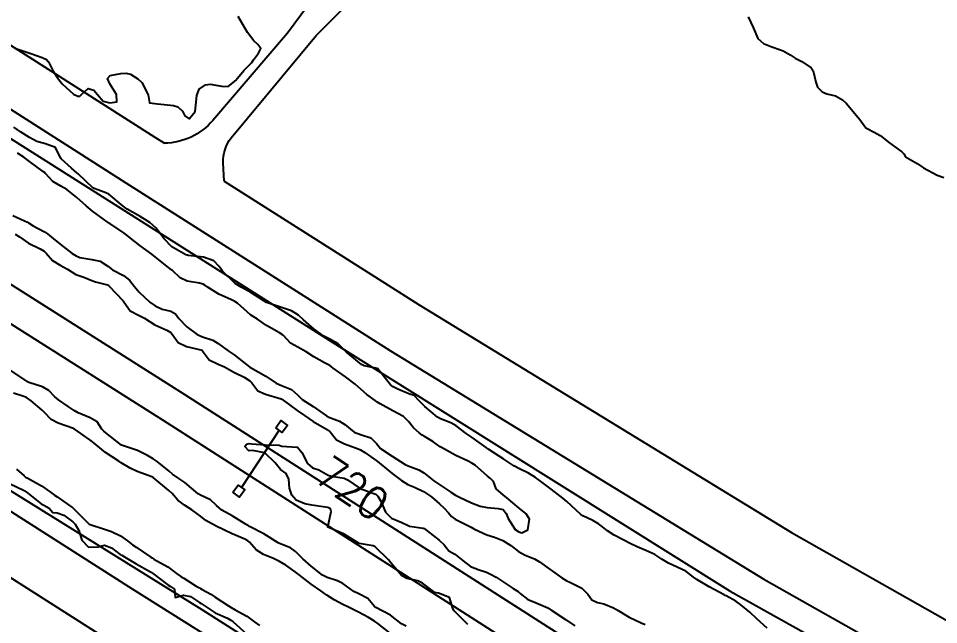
# Model space of a CAD drawing. Header units: metres. Extents: x 307586 to 320046, y 7427249 to 7434250.
# Drawn here: x 311804.5 to 311920.1, y 7431992 to 7432068.1 of the extents above; entities that cross this region are included whole.
import ezdxf
from ezdxf.enums import TextEntityAlignment as Align

# ---------------------------------------------------------------- set-up
doc = ezdxf.new("R2010")
doc.units = ezdxf.units.M
doc.header["$MEASUREMENT"] = 0
for name, color, linetype in [('Cotas', 45, 'Continuous'), ('Curvas de Nivel 1m', 11, 'Continuous'), ('Curvas de Nivel 5m', 15, 'Continuous'), ('Divisa', 42, 'FENCELINE2'), ('Linha Férrea', 20, 'Continuous'), ('Portico', 45, 'Continuous'), ('Vias Primárias', 230, 'Continuous'), ('Vias Secundárias', 230, 'Continuous')]:
    doc.layers.add(name, color=color, linetype=linetype)
doc.styles.add('Style-STANDARD', font='STANDARD.shx')
doc.linetypes.add('FENCELINE2', pattern='A,0.25,-0.1,[132,ltypeshp.shx,S=0.1,R=0,X=-0.1,Y=0],-0.1,1', length=1.45)

msp = doc.modelspace()

# ---------------------------------------------------------------- linework, layer by layer
at = {"layer": 'Curvas de Nivel 1m', "flags": 128}
for points, elevation in [([(311804.07, 7432064.31), (311804.55, 7432064.17), (311806.06, 7432063.66), (311807.52, 7432063.14), (311808.05, 7432062.91), (311808.31, 7432062.61), (311808.87, 7432061.44), (311809.42, 7432060.59), (311810.01, 7432059.83), (311811.44, 7432058.57), (311811.99, 7432058.32), (311812.22, 7432058.32), (311812.47, 7432058.56), (311813.27, 7432059.28), (311814, 7432059.05), (311814.43, 7432058.53), (311815.14, 7432057.68), (311815.98, 7432057.45), (311816.89, 7432057.6), (311816.84, 7432058.5), (311816.01, 7432059.84), (311815.69, 7432060.52), (311816.03, 7432060.89), (311817.36, 7432061.16), (311818.03, 7432061.19), (311818.6, 7432061.05), (311819.5, 7432060.47), (311820.02, 7432060.01), (311820.8, 7432058.45), (311820.99, 7432057.45), (311821.98, 7432057.34), (311822.8, 7432057.26), (311823.98, 7432057.11), (311824.54, 7432056.98), (311825.12, 7432056.4), (311825.4, 7432055.83), (311825.96, 7432055.47), (311826.72, 7432056.38), (311826.78, 7432057.18), (311826.93, 7432058.38), (311827.21, 7432059.17), (311828.01, 7432059.73), (311828.59, 7432059.79), (311830.01, 7432059.56), (311830.84, 7432059.5), (311831.87, 7432060.32), (311831.93, 7432060.41), (311832.03, 7432060.55), (311832.84, 7432061.51), (311833.6, 7432062.3), (311833.81, 7432062.54), (311834.05, 7432062.87), (311834.68, 7432063.68), (311834.97, 7432064.29), (311834.58, 7432064.79), (311834.08, 7432065.23), (311833.29, 7432066.31), (311832.11, 7432068.32)], 719), ([(311896.13, 7432068.25), (311896.5, 7432067.55), (311896.76, 7432066.9), (311897.36, 7432065.54), (311898.09, 7432064.91), (311899.12, 7432064.48), (311900.08, 7432064.16), (311900.56, 7432063.98), (311901.44, 7432063.49), (311902.07, 7432063.06), (311902.88, 7432062.65), (311904.05, 7432061.84), (311904.33, 7432061.46), (311904.64, 7432060.06), (311904.87, 7432059.45), (311905.42, 7432058.84), (311906.01, 7432058.61), (311907.1, 7432058.33), (311908.01, 7432057.83), (311908.44, 7432057.41), (311909.98, 7432055.62), (311910.15, 7432055.39), (311910.91, 7432054.32), (311911.96, 7432053.8), (311912.71, 7432053.35), (311913.94, 7432052.4), (311915.46, 7432051.32), (311915.68, 7432051.07), (311915.92, 7432050.7), (311917.35, 7432049.85), (311917.9, 7432049.46), (311918.16, 7432049.29), (311919.89, 7432048.38), (311920.7, 7432048.07)], 719), ([(311898.52, 7431991.52), (311897.22, 7431992.69), (311896.34, 7431993.54), (311895.24, 7431994.46), (311894.58, 7431994.9), (311893.37, 7431995.58), (311893.25, 7431995.64), (311893.13, 7431995.71), (311891.27, 7431996.71), (311889.69, 7431997.62), (311889.29, 7431997.94), (311888.34, 7431998.68), (311887.3, 7431999.15), (311886.13, 7431999.66), (311885.31, 7432000.2), (311884.41, 7432000.78), (311883.32, 7432001.25), (311882.22, 7432001.71), (311881.33, 7432002.15), (311880.47, 7432002.6), (311879.34, 7432003.2), (311878.47, 7432003.75), (311877.85, 7432004.25), (311877.36, 7432004.62), (311876.64, 7432005.05), (311875.37, 7432005.63), (311875.27, 7432005.69), (311875.14, 7432005.79), (311873.4, 7432007.4), (311872.89, 7432007.83), (311871.41, 7432008.95), (311870.23, 7432009.85), (311869.43, 7432010.45), (311868.55, 7432010.99), (311867.44, 7432011.51), (311866.73, 7432011.9), (311865.46, 7432012.72), (311863.57, 7432013.94), (311863.52, 7432013.99), (311863.47, 7432014.02), (311863.23, 7432014.19), (311861.49, 7432015.46), (311860.76, 7432015.97), (311859.5, 7432016.9), (311858.81, 7432017.3), (311857.51, 7432017.79), (311857.13, 7432018.01), (311855.53, 7432019.35), (311854.82, 7432020.04), (311854.22, 7432020.72), (311853.55, 7432020.94), (311852.14, 7432021.5), (311851.56, 7432021.83), (311851.24, 7432022.08), (311849.59, 7432024.1), (311847.93, 7432024.46), (311847.6, 7432024.62), (311845.72, 7432026.15), (311845.61, 7432026.26), (311844.66, 7432027.2), (311843.63, 7432027.78), (311842.87, 7432028.19), (311841.65, 7432029.07), (311840.33, 7432030.21), (311839.67, 7432030.8), (311838.79, 7432031.34), (311837.68, 7432031.74), (311836.04, 7432032.27), (311835.68, 7432032.41), (311835.35, 7432032.62), (311833.7, 7432033.66), (311832.48, 7432034.31), (311831.72, 7432034.8), (311830.14, 7432036.34), (311829.74, 7432036.91), (311829.05, 7432037.65), (311827.75, 7432038.09), (311825.82, 7432038.32), (311825.75, 7432038.33), (311825.71, 7432038.35), (311825.56, 7432038.39), (311823.77, 7432039.38), (311822.77, 7432040.43), (311821.8, 7432041.72), (311821.01, 7432042.45), (311819.81, 7432043.18), (311818.18, 7432044.13), (311817.83, 7432044.37), (311817.68, 7432044.49), (311815.85, 7432045.99), (311815.51, 7432046.18), (311814.48, 7432046.53), (311814.01, 7432046.69), (311813.86, 7432046.81), (311812, 7432048.56), (311811.87, 7432048.68), (311811.17, 7432049.28), (311809.9, 7432050.43), (311809.81, 7432050.58), (311809.18, 7432051.85), (311807.92, 7432052.33), (311806.81, 7432052.62), (311805.93, 7432053.1), (311804.77, 7432053.82), (311803.95, 7432054.4)], 719), ([(311803.81, 7432043.31), (311805.29, 7432042.64), (311805.66, 7432042.49), (311805.8, 7432042.41), (311806.38, 7432042.04), (311807.79, 7432041.28), (311808.19, 7432041.01), (311808.66, 7432040.6), (311809.77, 7432039.71), (311811.27, 7432038.56), (311811.75, 7432038.25), (311812.24, 7432038.06), (311813.75, 7432037.79), (311814.79, 7432037.57), (311815.74, 7432036.94), (311816.32, 7432036.5), (311817.73, 7432035.79), (311818.45, 7432035.21), (311819.05, 7432034.47), (311819.7, 7432033.71), (311821.02, 7432032.45), (311821.68, 7432031.97), (311822.55, 7432031.56), (311823.67, 7432031.32), (311824.24, 7432030.98), (311824.64, 7432030.41), (311825.65, 7432029.36), (311826.96, 7432028.38), (311827.63, 7432028.1), (311828.94, 7432027.67), (311829.62, 7432027.24), (311830.84, 7432026.33), (311831.61, 7432025.82), (311833.57, 7432024.3), (311833.59, 7432024.28), (311833.64, 7432024.25), (311835.58, 7432023.14), (311836.9, 7432022.26), (311837.56, 7432021.98), (311838.81, 7432021.49), (311839.55, 7432020.8), (311840.15, 7432020.21), (311841.53, 7432019.33), (311843.19, 7432018.18), (311843.51, 7432018.01), (311844.85, 7432017.51), (311845.5, 7432017.07), (311846.67, 7432016.14), (311847.49, 7432015.83), (311848.78, 7432015.41), (311849.48, 7432014.72), (311850, 7432014.09), (311851.46, 7432013.1), (311853.08, 7432012.06), (311853.44, 7432011.9), (311854.81, 7432011.41), (311855.43, 7432011.02), (311856.7, 7432010.02), (311857.42, 7432009.53), (311858.81, 7432008.58), (311859.4, 7432008.23), (311859.92, 7432007.97), (311861.39, 7432007.24), (311862.51, 7432006.82), (311863.38, 7432006.66), (311864.77, 7432006.53), (311865.38, 7432006.43), (311865.78, 7432005.91), (311866, 7432005.27), (311866.9, 7432003.89), (311867.35, 7432003.61), (311867.73, 7432003.5), (311868.5, 7432003.87), (311868.69, 7432005.19), (311868.27, 7432005.88), (311867.38, 7432006.59), (311865.82, 7432007.91), (311865.41, 7432008.21), (311864.52, 7432009.03), (311864.17, 7432009.93), (311863.8, 7432010.31), (311863.43, 7432010.6), (311861.85, 7432011.96), (311861.45, 7432012.22), (311860.89, 7432012.53), (311859.46, 7432013.2), (311858.02, 7432014), (311857.64, 7432014.18), (311857.48, 7432014.27), (311856.56, 7432014.94), (311855.49, 7432015.58), (311855.22, 7432015.76), (311854.83, 7432016.04), (311854.12, 7432016.67), (311853.51, 7432017.48), (311852.88, 7432018.07), (311851.52, 7432018.78), (311849.94, 7432019.69), (311849.54, 7432019.95), (311849.31, 7432020.1), (311848.27, 7432020.84), (311847.56, 7432021.47), (311846.8, 7432022.14), (311845.58, 7432023.05), (311844.03, 7432024.17), (311843.78, 7432024.36), (311843.6, 7432024.48), (311842.96, 7432024.82), (311841.61, 7432025.56), (311840.63, 7432026.21), (311839.62, 7432026.81), (311838.7, 7432027.31), (311837.8, 7432028.25), (311837.64, 7432028.4), (311837.3, 7432028.59), (311835.65, 7432029.53), (311834.53, 7432030.29), (311834, 7432030.63), (311833.67, 7432030.87), (311832.01, 7432032.32), (311831.69, 7432032.54), (311831.27, 7432032.74), (311829.7, 7432033.46), (311828.22, 7432034.36), (311827.93, 7432034.58), (311827.72, 7432034.72), (311827.27, 7432034.82), (311825.72, 7432035.06), (311824.83, 7432035.51), (311823.86, 7432036.42), (311823.79, 7432036.47), (311823.73, 7432036.51), (311823.38, 7432036.78), (311821.75, 7432038.07), (311821.25, 7432038.45), (311819.77, 7432039.54), (311818.6, 7432040.48), (311818.15, 7432040.84), (311817.79, 7432041.1), (311816, 7432042.3), (311815.8, 7432042.42), (311815.74, 7432042.45), (311815.66, 7432042.51), (311813.82, 7432043.88), (311813.02, 7432044.55), (311811.84, 7432045.57), (311810.59, 7432046.57), (311809.86, 7432047.01), (311808.86, 7432047.59), (311807.92, 7432048.61), (311807.87, 7432048.66), (311807.68, 7432048.8), (311805.89, 7432050.09), (311805.18, 7432050.64), (311804.41, 7432051.16)], 718), ([(311804.11, 7432040.98), (311804.64, 7432040.65), (311805.77, 7432039.86), (311807.25, 7432039.12), (311807.76, 7432038.84), (311808.01, 7432038.61), (311808.81, 7432037.66), (311809.74, 7432037.1), (311810.67, 7432036.57), (311811.73, 7432035.92), (311812.72, 7432035.56), (311813.72, 7432035.18), (311814.2, 7432035.01), (311815.71, 7432034.6), (311815.87, 7432034.51), (311817.68, 7432032.6), (311817.76, 7432032.49), (311818.57, 7432031.37), (311819.67, 7432030.78), (311820.34, 7432030.45), (311821.65, 7432029.61), (311823.14, 7432028.93), (311823.64, 7432028.64), (311823.83, 7432028.42), (311824.58, 7432027.36), (311825.62, 7432026.87), (311827.59, 7432026.4), (311827.61, 7432026.39), (311828.46, 7432025.21), (311829.6, 7432024.65), (311830.39, 7432024.33), (311831.58, 7432023.67), (311832.87, 7432023.01), (311833.57, 7432022.57), (311833.82, 7432022.3), (311834.58, 7432021.31), (311835.55, 7432020.88), (311837.49, 7432020.3), (311837.54, 7432020.29), (311837.57, 7432020.27), (311837.6, 7432020.25), (311839.52, 7432018.85), (311840.42, 7432018.21), (311841.51, 7432017.45), (311843.19, 7432016.48), (311843.49, 7432016.32), (311843.58, 7432016.26), (311843.66, 7432016.18), (311844.47, 7432015.15), (311845.48, 7432014.65), (311846.99, 7432014.13), (311847.47, 7432013.91), (311848, 7432013.59), (311849.45, 7432012.55), (311850.01, 7432012.09), (311851.43, 7432010.93), (311852.6, 7432010.07), (311853.42, 7432009.57), (311854.24, 7432009.21), (311855.4, 7432008.67), (311856.37, 7432008.02), (311857.38, 7432007.14), (311857.98, 7432006.6), (311858.53, 7432005.99), (311858.91, 7432005.53), (311859.37, 7432005.22), (311860.88, 7432004.45), (311861.36, 7432004.18), (311861.77, 7432003.96), (311863.34, 7432003.25), (311864.31, 7432002.96), (311865.33, 7432002.54), (311866.33, 7432001.9), (311867.32, 7432001.14), (311868.13, 7432000.7), (311869.31, 7432000.24), (311869.96, 7431999.85), (311871.29, 7431998.88), (311872.77, 7431997.83), (311873.28, 7431997.49), (311873.84, 7431997.25), (311875.26, 7431996.53), (311876, 7431995.78), (311876.53, 7431995.06), (311877.24, 7431994.75), (311878.04, 7431994.56), (311879.24, 7431994.07), (311879.82, 7431993.73), (311881.22, 7431992.9), (311882.72, 7431992.2), (311883.21, 7431991.97)], 719), ([(311853.2, 7431991.75), (311852.63, 7431992.07), (311851.22, 7431993.13), (311849.41, 7431994.1), (311849.23, 7431994.25), (311848.38, 7431995.25), (311847.25, 7431995.83), (311846.63, 7431996.14), (311845.26, 7431997.12), (311844.57, 7431997.46), (311843.27, 7431997.89), (311842.71, 7431998.19), (311841.29, 7431999.3), (311840.25, 7432000.21), (311839.31, 7432001.13), (311838.68, 7432001.59), (311837.32, 7432002.16), (311837.14, 7432002.25), (311835.34, 7432003.37), (311833.53, 7432004.3), (311833.42, 7432004.36), (311833.35, 7432004.4), (311833.12, 7432004.54), (311831.37, 7432005.63), (311830.05, 7432006.33), (311829.38, 7432006.91), (311828.65, 7432007.62), (311827.39, 7432008.2), (311827.09, 7432008.37), (311825.41, 7432009.79), (311824.54, 7432010.4), (311823.88, 7432010.87), (311823.43, 7432011.23), (311821.92, 7432012.44), (311821.45, 7432012.76), (311820.71, 7432013.19), (311819.46, 7432013.81), (311817.47, 7432014.49), (311815.49, 7432016.05), (311815.23, 7432016.25), (311815.01, 7432016.52), (311814.41, 7432017.43), (311813.51, 7432017.94), (311812.03, 7432018.55), (311811.52, 7432018.85), (311810.76, 7432019.33), (311809.54, 7432020.17), (311809.06, 7432020.59), (311808.32, 7432021.37), (311807.55, 7432021.8), (311805.82, 7432022.37), (311805.56, 7432022.49), (311805.48, 7432022.55), (311805.37, 7432022.63), (311803.58, 7432023.85)], 719), ([(311851.19, 7431990.88), (311849.64, 7431992.1), (311849.21, 7431992.4), (311848.46, 7431992.87), (311847.22, 7431993.54), (311845.95, 7431994.14), (311845.24, 7431994.49), (311844.15, 7431995.08), (311843.25, 7431995.65), (311842.47, 7431996.19), (311841.26, 7431997.06), (311839.78, 7431998.21), (311839.28, 7431998.61), (311838.1, 7431999.43), (311837.3, 7431999.9), (311836.53, 7432000.26), (311835.31, 7432000.76), (311834.37, 7432001.34), (311833.52, 7432002.3), (311833.33, 7432002.47), (311832.96, 7432002.68), (311831.34, 7432003.35), (311829.35, 7432004.34), (311828.04, 7432005.04), (311827.36, 7432005.56), (311826.92, 7432005.93), (311826.28, 7432006.38), (311825.38, 7432006.95), (311824.55, 7432007.57), (311823.81, 7432008.41), (311823.4, 7432008.81), (311821.45, 7432010.44), (311821.42, 7432010.46), (311821.39, 7432010.48), (311819.43, 7432011.18), (311818.55, 7432011.59), (311817.44, 7432012.29), (311817.13, 7432012.49), (311815.46, 7432013.59), (311814.29, 7432014.53), (311813.84, 7432014.9), (311813.48, 7432015.16), (311811.52, 7432016.56), (311811.49, 7432016.58), (311811.45, 7432016.6), (311809.5, 7432017.27), (311808.64, 7432017.73), (311807.79, 7432018.61), (311807.52, 7432018.87), (311806.11, 7432020.05), (311805.54, 7432020.48), (311805.07, 7432020.64), (311803.89, 7432021)], 718), ([(311804.27, 7432011.48), (311805.25, 7432010.63), (311805.42, 7432010.49), (311805.71, 7432010.34), (311807.4, 7432009.39), (311808.55, 7432008.59), (311809.04, 7432008.23), (311809.39, 7432008.01), (311811.22, 7432006.72), (311811.37, 7432006.61), (311811.43, 7432006.56), (311813.35, 7432004.63), (311813.4, 7432004.59), (311813.54, 7432004.54), (311815.34, 7432003.96), (311816.2, 7432003.64), (311817.33, 7432003.11), (311818.21, 7432002.48), (311818.85, 7432002), (311819.32, 7432001.7), (311821.15, 7432000.44), (311821.3, 7432000.34), (311821.53, 7432000.2), (311823.28, 7431999.22), (311824.38, 7431998.4), (311824.9, 7431998.02), (311825.27, 7431997.8), (311826.82, 7431996.81), (311827.26, 7431996.58), (311827.39, 7431996.51), (311827.59, 7431996.36), (311828.67, 7431995.77), (311829.24, 7431995.43), (311830.89, 7431994.32), (311831.23, 7431994.1), (311831.72, 7431993.82), (311833.21, 7431993.03), (311834.19, 7431992.29), (311834.78, 7431991.86)], 718), ([(311803.41, 7432009.67), (311805.24, 7432008.79), (311805.39, 7432008.71), (311805.51, 7432008.63), (311807.38, 7432007.12), (311807.71, 7432006.94), (311808.36, 7432006.6), (311808.83, 7432006.05), (311809.37, 7432006.01), (311810.24, 7432005.69), (311811.36, 7432004.86), (311811.64, 7432004.56), (311812.11, 7432003.78), (311812.46, 7432002.55), (311813.31, 7432001.67), (311814.53, 7432001.73), (311815.32, 7432001.94), (311816.21, 7432001.6), (311817.31, 7432000.78), (311817.49, 7432000.67), (311817.84, 7432000.48), (311819.29, 7431999.59), (311821.11, 7431998.61), (311821.27, 7431998.5), (311821.36, 7431998.44), (311823.26, 7431996.95), (311823.6, 7431996.76), (311824.1, 7431996.41), (311824.21, 7431995.37), (311825.25, 7431995.68), (311826.14, 7431995.48), (311827.24, 7431994.75), (311827.47, 7431994.6), (311827.86, 7431994.36), (311829.22, 7431993.43), (311830.77, 7431992.77), (311831.21, 7431992.54), (311831.5, 7431992.32), (311833.19, 7431990.78)], 719)]:
    msp.add_lwpolyline(points, dxfattribs=dict(at, elevation=elevation))
at = {"layer": 'Curvas de Nivel 5m', "elevation": 720, "flags": 128}
msp.add_lwpolyline([(311860.95, 7431991.96), (311859.23, 7431993.7), (311859.07, 7431993.98), (311858.64, 7431995.38), (311857.25, 7431995.91), (311856.82, 7431996.01), (311855.26, 7431997.16), (311854.67, 7431997.45), (311853.27, 7431997.76), (311852.67, 7431998.07), (311851.3, 7431999.73), (311850.99, 7432000.08), (311849.32, 7432001.74), (311849.08, 7432001.86), (311847.32, 7432002.13), (311845.34, 7432003.37), (311843.35, 7432004.18), (311843.78, 7432006.17), (311843.71, 7432006.51), (311843.38, 7432006.67), (311842.8, 7432006.77), (311841.38, 7432006.96), (311840.48, 7432007.11), (311839.39, 7432007.57), (311839.08, 7432007.92), (311838.85, 7432008.23), (311838.56, 7432009.08), (311838.47, 7432010.23), (311838.15, 7432010.95), (311837.43, 7432011.45), (311836.75, 7432012.26), (311835.46, 7432013.53), (311833.92, 7432013.84), (311833.47, 7432013.8), (311832.96, 7432014.31), (311833.16, 7432014.62), (311833.48, 7432014.69), (311833.82, 7432014.64), (311835.48, 7432014.52), (311837.26, 7432014.47), (311837.47, 7432014.39), (311837.59, 7432014.37), (311839.47, 7432014.26), (311839.57, 7432014.22), (311840.09, 7432013.58), (311840.82, 7432012.21), (311841.44, 7432011.66), (311842.24, 7432011.39), (311843.43, 7432010.72), (311843.83, 7432010.58), (311845.42, 7432010.35), (311845.84, 7432010.15), (311847.41, 7432009.05), (311849.03, 7432008.47), (311849.4, 7432008.32), (311849.65, 7432008.1), (311850.08, 7432007.39), (311850.61, 7432006.09), (311851.37, 7432005.31), (311852.66, 7432004.77), (311853.36, 7432004.44), (311853.64, 7432004.34), (311855.35, 7432004.08), (311855.46, 7432004.03), (311857.33, 7432002.57), (311857.96, 7432002), (311858.56, 7432001.24), (311859.31, 7432000.81), (311860.38, 7431999.97), (311861.3, 7431999.25), (311862.38, 7431998.86), (311863.29, 7431998.55), (311863.71, 7431998.36), (311864.52, 7431997.92), (311865.28, 7431997.43), (311866.65, 7431996.51), (311867.26, 7431996.11), (311867.52, 7431995.89), (311868.48, 7431995.11), (311869.24, 7431994.81), (311870.99, 7431994.09), (311871.23, 7431993.95), (311871.39, 7431993.84), (311873.21, 7431992.62), (311874.37, 7431991.8)], dxfattribs=at)
at = {"layer": 'Divisa'}
for points in [[(311559.73, 7432213.6), (311591.33, 7432188.89), (311620.32, 7432169.16), (311634.75, 7432160.6), (311664.35, 7432141.33), (311700.18, 7432118.08), (311739.95, 7432093.03), (311773.76, 7432071.92), (311778.99, 7432064.53), (311788.61, 7432058.39), (311794.23, 7432058.86), (311844.78, 7432026.88), (311893.88, 7431996.18), (311936.06, 7431972.59)], [(311858.67, 7431974.04), (311827.6, 7431993.81), (311800.58, 7432010.55), (311785.21, 7432020.97), (311774.18, 7432027.34), (311773.31, 7432027.85), (311771.43, 7432027.62), (311761.11, 7432034.23), (311759.83, 7432036.11), (311757.41, 7432038.66), (311745.31, 7432047.08), (311722.79, 7432061.01), (311704.36, 7432072.85), (311677.8, 7432089.42), (311651.11, 7432106.44), (311613.09, 7432130.96), (311577.76, 7432155), (311547.67, 7432175.2)]]:
    msp.add_lwpolyline(points, dxfattribs=at)
at = {"layer": 'Linha Férrea'}
for points in [[(311568.47, 7432190.2), (311586.38, 7432176.39), (311605.79, 7432162.3), (311634.17, 7432143.03), (311674.68, 7432116.78), (311725.2, 7432084.46), (311772.39, 7432054.42), (311824.89, 7432021.19), (311879.23, 7431986.43)], [(311567.29, 7432186.76), (311585, 7432172.83), (311604.34, 7432158.35), (311631.85, 7432139.53), (311672.4, 7432113.24), (311722.94, 7432080.92), (311770.14, 7432050.87), (311822.63, 7432017.65), (311877.02, 7431982.86)]]:
    msp.add_lwpolyline(points, dxfattribs=at)
at = {"layer": 'Portico'}
for points in [[(311836.82, 7432016.67), (311837.47, 7432017.57), (311838.29, 7432016.97), (311837.65, 7432016.08)], [(311831.46, 7432008.58), (311832.1, 7432009.47), (311832.93, 7432008.88), (311832.29, 7432007.98)]]:
    msp.add_lwpolyline(points, close=True, dxfattribs=at)
msp.add_lwpolyline([(311837.24, 7432016.37), (311832.52, 7432009.17)], dxfattribs=at)
at = {"layer": 'Vias Primárias'}
for points in [[(311566.64, 7432223.38), (311579.05, 7432212.78), (311592, 7432202.55), (311600.79, 7432196.06), (311617.98, 7432184.11), (311632.89, 7432174.28), (311651.13, 7432162.15), (311664.84, 7432153.22), (311681.66, 7432142.41), (311715.37, 7432120.62), (311753.68, 7432096.48), (311789.05, 7432073.94), (311821.66, 7432053.15), (311822.85, 7432052.39)], [(311574.73, 7432207.53), (311587.87, 7432197.14), (311596.83, 7432190.53), (311614.17, 7432178.48), (311629.14, 7432168.61), (311647.4, 7432156.47), (311661.15, 7432147.51), (311677.98, 7432136.7), (311711.71, 7432114.89), (311750.04, 7432090.74), (311785.4, 7432068.21), (311818.01, 7432047.41), (311851.24, 7432026.32), (311898.13, 7431997.68), (311932.18, 7431978.42)], [(311550.83, 7432170.28), (311578.43, 7432152.48), (311584.39, 7432148.09), (311587.09, 7432146.07), (311592.18, 7432142.45), (311623.22, 7432122.08), (311659.55, 7432098.58), (311688.13, 7432080.58), (311708.16, 7432067.86), (311736.74, 7432050.08), (311746.97, 7432043.68), (311755.06, 7432037.95), (311759.08, 7432034.52), (311776.61, 7432023.09), (311792.37, 7432013.26), (311818.82, 7431996.44), (311843.1, 7431981.18)], [(311830.35, 7432047.63), (311854.84, 7432032.09), (311901.57, 7432003.54), (311935.47, 7431984.37)]]:
    msp.add_lwpolyline(points, dxfattribs=at)
msp.add_lwpolyline([(311642.71, 7431894.2), (311650.39, 7431943.28), (311652.69, 7431957.47, -0.363078), (311656.2, 7431960.5), (311698.25, 7431953.35), (311706.48, 7431952.42, 0.208188), (311720.5, 7431956.71), (311745.38, 7432004.4), (311752.4, 7432018.44), (311754.16, 7432023.71), (311754.51, 7432026.87), (311754.86, 7432028.51), (311755.25, 7432028.66), (311772.84, 7432017.19), (311788.64, 7432007.34), (311815.08, 7431990.53), (311839.37, 7431975.26), (311866.73, 7431958.04), (311887.23, 7431945.34), (311905.26, 7431934.27), (311921.25, 7431925.04)], format="xyb", dxfattribs=at)
at = {"layer": 'Vias Secundárias'}
msp.add_lwpolyline([(311830.35, 7432047.63), (311830.24, 7432049.92, -0.180709), (311831.25, 7432053.09), (311841.92, 7432065.93), (311844.95, 7432068.97, 0.137107), (311850.28, 7432078.47, 0.14742), (311849.84, 7432086.56), (311848.98, 7432089.3), (311844.79, 7432096.94), (311838.16, 7432110.19), (311828.64, 7432133.13), (311820.99, 7432151.02), (311818.11, 7432158.37), (311815.66, 7432157.5), (311821.28, 7432143.24), (311831.37, 7432119.01), (311842.34, 7432093.91), (311846.38, 7432085.39, -0.242623), (311846.09, 7432076.75), (311838.3, 7432066.22), (311828.93, 7432055.26, -0.214878), (311822.85, 7432052.39, -3.810268)], format="xyb", dxfattribs=at)

# ---------------------------------------------------------------- texts
at = {"layer": 'Cotas', "style": 'Style-STANDARD'}
msp.add_text('720', height=4, rotation=325.3271, dxfattribs=at).set_placement((311846.44, 7432009.08, 720), align=Align.MIDDLE_CENTER)

doc.saveas('drawing.dxf')
